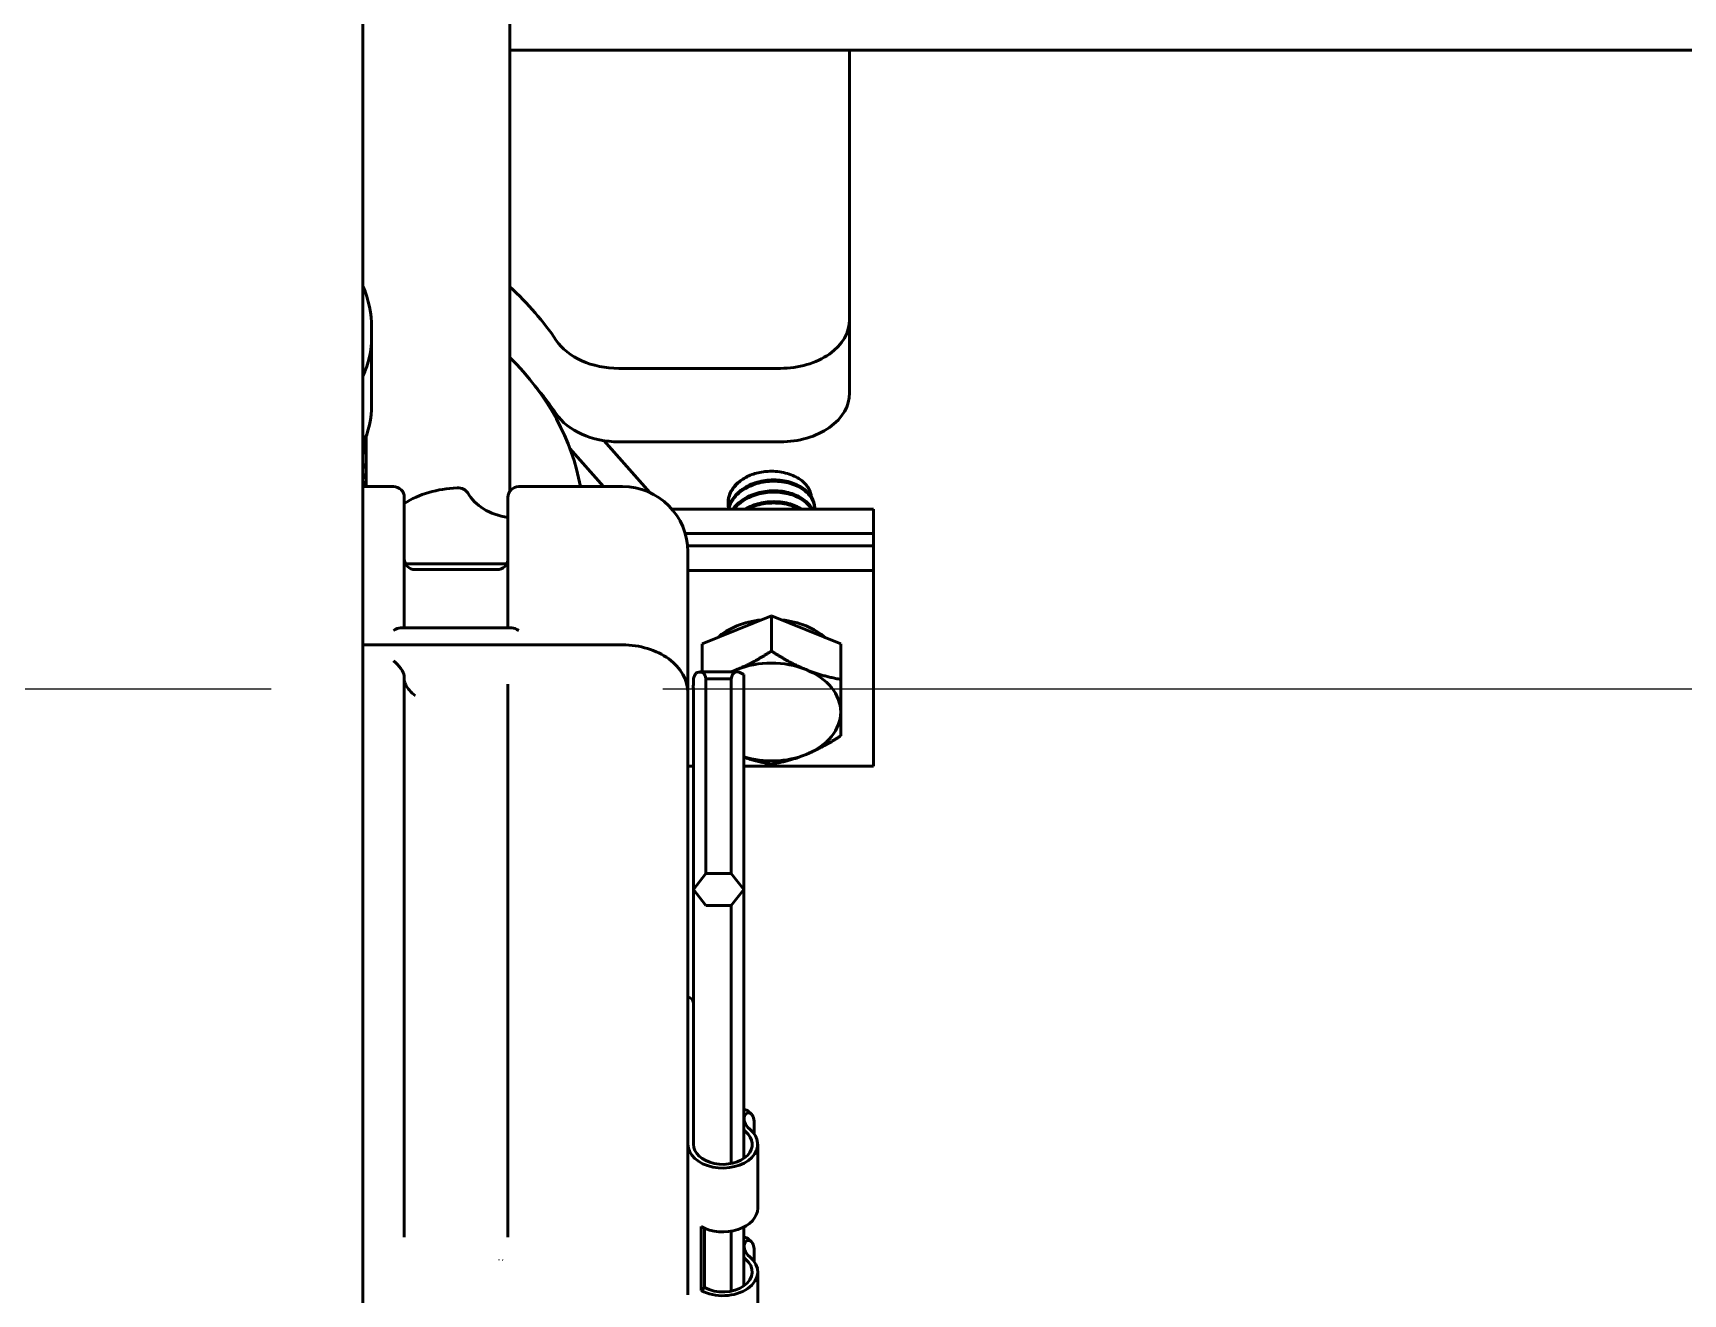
# Model space of a CAD drawing. Header units: inches. Extents: x 11 to 1621, y 11 to 1332.
# Drawn here: x 767.22 to 773.17, y 320.26 to 324.81 of the extents above; entities that cross this region are included whole.
import ezdxf

# ---------------------------------------------------------------- set-up
doc = ezdxf.new("R2010")
doc.units = ezdxf.units.IN
doc.header["$LTSCALE"] = 48
doc.header["$MEASUREMENT"] = 0
doc.linetypes.add('DASHED', pattern=[0.2067, 0.1654, -0.0413])
doc.layers.add('Sketch Geometry (ANSI)', color=7, linetype='Continuous', lineweight=25)
doc.layers.add('Visible (ANSI)', color=7, linetype='Continuous', lineweight=50)

msp = doc.modelspace()

# ---------------------------------------------------------------- linework, layer by layer
at = {"layer": 'Sketch Geometry (ANSI)', "linetype": 'DASHED', "ltscale": 0.713284}
msp.add_line((620.877429, 322.442735), (804.877429, 322.442735), dxfattribs=at)
at = {"layer": 'Visible (ANSI)'}
for p, q in [((768.409929, 334.444962), (768.409929, 303.115962)), ((768.939929, 323.155522), (768.939929, 334.182728)), ((781.252429, 324.748469), (768.939929, 324.748469)), ((770.166643, 324.748469), (770.166643, 323.776197)), ((768.441406, 323.746282), (768.441406, 323.71173)), ((770.166643, 323.776197), (770.166643, 323.511032)), ((768.441406, 323.71173), (768.441406, 323.466986)), ((769.916643, 323.59942), (769.333568, 323.59942)), ((768.421721, 323.320455), (768.409929, 323.320455)), ((768.421721, 323.312594), (768.409929, 323.312594)), ((768.421721, 323.335936), (768.414067, 323.335936)), ((768.421721, 323.344088), (768.417422, 323.344088)), ((768.421721, 323.344088), (768.421721, 323.355468)), ((768.421721, 323.335936), (768.421721, 323.344088)), ((768.421721, 323.320455), (768.421721, 323.335936)), ((768.421721, 323.312594), (768.421721, 323.320455)), ((768.421721, 323.302588), (768.421721, 323.312594)), ((769.278728, 323.172897), (769.157144, 323.310003)), ((769.279465, 323.338444), (769.445524, 323.151185)), ((769.916643, 323.334255), (769.333568, 323.334255)), ((768.421721, 323.302588), (768.409929, 323.302588)), ((768.421721, 323.294727), (768.409929, 323.294727)), ((768.409929, 323.294094), (768.421721, 323.294094)), ((768.409929, 323.251134), (768.421721, 323.251134)), ((768.421721, 323.294727), (768.421721, 323.302588)), ((768.421721, 323.294094), (768.421721, 323.294727)), ((768.421721, 323.294094), (768.421721, 323.251134)), ((768.421721, 323.251134), (768.421721, 323.242692)), ((768.409929, 323.242692), (768.421721, 323.242692)), ((768.409929, 323.215327), (768.421721, 323.215327)), ((768.409929, 323.205878), (768.421721, 323.205878)), ((768.409929, 323.187722), (768.421721, 323.187722)), ((768.421721, 323.242692), (768.421721, 323.215327)), ((768.421721, 323.215327), (768.421721, 323.205878)), ((768.421721, 323.205878), (768.421721, 323.187722)), ((768.421721, 323.18304), (768.421721, 323.187722)), ((768.409929, 323.18304), (768.421721, 323.18304)), ((768.409929, 323.176228), (768.421721, 323.176228)), ((768.519827, 323.172897), (768.409929, 323.172897)), ((768.421721, 323.176228), (768.421721, 323.18304)), ((768.421721, 323.172897), (768.421721, 323.176228)), ((768.559197, 323.133527), (768.559197, 323.087122)), ((768.933212, 323.087122), (768.933212, 323.133527)), ((769.346598, 323.172897), (768.972582, 323.172897)), ((768.559197, 322.662608), (768.559197, 323.087122)), ((768.933212, 323.087122), (768.933212, 322.662608)), ((769.525279, 323.091187), (770.252429, 323.091187)), ((769.727975, 323.110829), (769.727975, 323.115739)), ((770.040475, 323.091187), (770.040475, 323.096097)), ((770.252429, 323.091187), (770.252429, 323.002799)), ((770.252429, 323.002799), (769.573376, 323.002799)), ((769.581799, 322.958604), (770.252429, 322.958604)), ((770.252429, 323.002799), (770.252429, 322.958604)), ((770.252429, 322.958604), (770.252429, 322.870216)), ((768.563963, 322.893575), (768.928446, 322.893575)), ((769.582819, 322.428251), (769.582819, 322.936677)), ((768.893842, 322.872981), (768.598567, 322.872981)), ((770.252429, 322.870216), (769.582819, 322.870216)), ((770.252429, 322.870216), (770.252429, 322.163109)), ((768.545217, 322.662608), (768.947192, 322.662608)), ((769.759225, 322.655614), (769.634225, 322.604583)), ((769.884225, 322.706645), (769.759225, 322.655614)), ((770.009225, 322.655614), (769.884225, 322.706645)), ((769.884225, 322.706645), (769.884225, 322.578803)), ((770.134225, 322.604583), (770.009225, 322.655614)), ((769.346598, 322.601224), (768.409929, 322.601224)), ((769.634225, 322.604583), (769.634225, 322.50338)), ((770.134225, 322.604583), (770.134225, 322.476741)), ((768.559197, 321.999799), (768.559197, 322.487557)), ((769.602425, 322.457515), (769.602425, 322.47444)), ((769.626243, 322.50338), (769.76045, 322.50338)), ((769.647886, 321.775468), (769.647886, 322.478547)), ((769.647886, 322.478547), (769.738807, 322.478547)), ((769.738807, 321.775468), (769.738807, 322.478547)), ((769.784268, 321.717881), (769.784268, 322.494304)), ((768.933212, 322.459278), (768.933212, 321.999799)), ((769.582819, 321.862663), (769.582819, 322.428251)), ((769.602425, 321.717881), (769.602425, 322.444275)), ((769.784346, 322.379009), (769.784346, 320.747539)), ((769.602425, 322.163109), (769.582819, 322.163109)), ((770.252429, 322.163109), (769.784346, 322.163109)), ((768.559197, 321.999799), (768.559197, 321.876395)), ((768.933212, 321.876395), (768.933212, 321.999799)), ((768.559197, 321.325394), (768.559197, 321.876395)), ((768.933212, 321.325394), (768.933212, 321.876395)), ((769.582819, 321.862663), (769.582819, 321.311663)), ((769.602425, 321.717881), (769.647886, 321.775468)), ((769.647886, 321.775468), (769.738807, 321.775468)), ((769.738807, 321.775468), (769.784268, 321.717881)), ((769.647886, 321.660294), (769.602425, 321.717881)), ((769.602504, 321.717781), (769.602504, 320.816688)), ((769.784268, 321.717881), (769.738807, 321.660294)), ((769.738807, 321.660294), (769.647886, 321.660294)), ((769.738886, 320.72901), (769.738886, 321.660394)), ((768.559197, 321.325394), (768.559197, 321.219247)), ((768.933212, 321.219247), (768.933212, 321.325394)), ((769.582819, 321.311663), (769.582819, 320.965027)), ((768.559197, 320.872611), (768.559197, 321.219247)), ((768.933212, 320.872611), (768.933212, 321.219247)), ((769.582819, 320.965027), (769.582819, 320.254865)), ((768.559197, 320.872611), (768.559197, 320.463013)), ((768.933212, 320.463013), (768.933212, 320.872611)), ((769.800577, 320.917794), (769.812244, 320.906846)), ((769.821557, 320.881469), (769.821557, 320.836871)), ((769.602504, 320.798542), (769.602504, 320.816688)), ((769.834787, 320.798542), (769.834787, 320.568194)), ((769.630161, 320.270721), (769.630161, 320.501069)), ((769.642449, 320.281209), (769.642449, 320.495156)), ((769.738886, 320.268315), (769.738886, 320.484759)), ((769.784346, 320.499433), (769.784346, 320.286844)), ((769.812244, 320.446151), (769.800577, 320.457098)), ((769.821557, 320.420774), (769.821557, 320.376175)), ((769.834787, 320.337847), (769.834787, 320.107499)), ((769.642449, 320.281209), (769.630161, 320.270721))]:
    msp.add_line(p, q, dxfattribs=at)
for centre, radius, start, end in [((768.519827, 323.133527), 0.03937, 0, 90), ((768.972582, 323.133527), 0.03937, 90, 180), ((769.346598, 322.936677), 0.23622, 0, 90), ((768.598567, 322.912351), 0.03937, 180, 270), ((768.893842, 322.912351), 0.03937, 270, 0)]:
    msp.add_arc(centre, radius, start, end, dxfattribs=at)
for centre, major_axis, ratio, start_param, end_param in [((767.752429, 323.245867), (-1.5, 0), 0.70710678, 3.5845037, 3.79885681), ((769.916643, 323.776197), (0.25, 0), 0.70710678, 4.71238898, 6.28318531), ((767.752429, 323.71173), (0.688976, 0), 0.68199836, 5.97974543, 6.28318531), ((767.752429, 323.71173), (0.688976, 0), 0.68199836, 5.97974543, 6.28318531), ((769.333568, 323.776197), (-0.25, 0), 0.70710678, 0.44291104, 1.57079633), ((767.752429, 323.046993), (1.453125, 0), 0.70710678, 0.12284157, 0.61425284), ((767.752429, 322.980702), (-1.5, 0), 0.70710678, 3.5845037, 3.69247295), ((769.916643, 323.511032), (0.25, 0), 0.70710678, 4.71238898, 6.28318531), ((767.752429, 323.466986), (0.688976, 0), 0.68199836, 5.97974543, 6.28318531), ((769.333568, 323.511032), (-0.25, 0), 0.70710678, 0.44291104, 1.57079633), ((769.884225, 323.117427), (-0.15625, 0), 0.70710678, 5.22496353, 6.0103617), ((768.76584, 322.937744), (0.314961, 0), 0.7313537, 1.62232569, 2.28642523), ((768.751645, 323.139031), (0.03937, 0), 0.7313537, 0.38293586, 1.62232569), ((768.972582, 323.20412), (-0.198819, 0), 0.7313537, 0.38293586, 1.37145902), ((768.519827, 322.623238), (-0.035704, -0.035704), 0.4646227, 3.57654006, 4.27744158), ((768.972582, 322.623238), (0.035704, -0.035704), 0.4646227, 2.00574373, 2.70664525), ((769.884225, 322.516663), (0.25, 0), 0.70710678, 1.71996981, 2.4688204), ((769.884225, 322.516663), (0.25, 0), 0.70710678, 0.67277226, 1.42162284), ((769.346598, 322.428251), (0.23622, 0), 0.73225389, 0, 1.57079633), ((768.519827, 322.515837), (0.036483, -0.036483), 0.40563811, 0.4349474, 1.95615367), ((769.884225, 322.35889), (0.25, 0), 0.70710678, 1.04719755, 2.0943951), ((768.529593, 322.487736), (0.029599, -0.000624), 0.84424755, 0.01778626, 0.07497594), ((768.598885, 322.473606), (-0.039688, 0.000003), 0.73135201, 0.00005075, 0.10446233), ((769.564397, 322.356912), (0.070107, 0.144664), 0.32686563, 5.84940957, 6.58774847), ((769.822295, 322.356912), (0.070107, -0.144664), 0.32686563, 2.63061223, 3.57536839), ((769.884225, 322.35889), (0.25, 0), 0.70710678, 2.0943951, 2.18477631), ((769.884225, 322.35889), (0.25, 0), 0.70710678, 0, 1.04719755), ((769.59106, 322.44983), (-0.006108, -0.019107), 0.50163191, 1.72101402, 2.13814088), ((769.59106, 322.423166), (-0.009257, -0.027497), 0.23978065, 2.52270588, 2.93983275), ((769.579773, 322.450795), (0.020332, -0.014954), 0.67958779, 0.56064115, 0.76910446), ((769.772981, 322.365583), (-0.009005, -0.019421), 0.35706033, 2.4853531, 2.60313231), ((769.884225, 322.35889), (0.25, 0), 0.70710678, 5.23598776, 6.28318531), ((769.884225, 322.35889), (-0.25, 0), 0.70710678, 1.15981114, 2.0943951), ((769.563134, 321.308698), (0.03937, 0), 0.68199836, 0, 1.04719755), ((769.872582, 320.891176), (-0.086789, 0), 0.68199836, 0.1943989, 0.69236917), ((769.708803, 320.798542), (-0.125984, 0), 0.68199836, 0, 3.83396183), ((769.708803, 320.798542), (0.106299, 0), 0.68199836, 3.14159265, 6.97555448), ((769.872582, 320.891176), (0.106474, 0), 0.68199836, 3.73559573, 3.83396183), ((769.708803, 320.568194), (0.125984, 0), 0.68199836, 4.03825847, 6.28318531), ((769.708803, 320.337847), (0.125984, 0), 0.68199836, 4.03825847, 6.97555448), ((769.872582, 320.43048), (0.106474, 0), 0.68199836, 3.73559573, 3.83396183), ((769.872582, 320.43048), (-0.086789, 0), 0.68199836, 0.1943989, 0.69236917), ((768.76589, 320.384791), (0.133858, 0), 0.7313537, 6.24226407, 6.24229475), ((768.972582, 320.440655), (0.098425, 0), 0.7313537, 4.08239637, 4.08242976), ((769.708803, 320.337847), (0.106299, 0), 0.68199836, 4.03825847, 6.97555448)]:
    msp.add_ellipse(centre, major_axis=major_axis, ratio=ratio, start_param=start_param, end_param=end_param, dxfattribs=at)
for points, knots in [([(768.441406, 323.746282), (768.441406, 323.796778), (768.430669, 323.847174), (768.410249, 323.894717), (768.410089, 323.895087), (768.409929, 323.895457)], [1.570796327, 1.570796327, 1.570796327, 1.570796327, 1.855741474, 1.855741474, 1.85797928, 1.85797928, 1.85797928, 1.85797928]), ([(769.729681, 323.093642), (769.728597, 323.099082), (769.728025, 323.104576), (769.727844, 323.125632), (769.731892, 323.141106), (769.746575, 323.167722), (769.755919, 323.178967), (769.779012, 323.198652), (769.79255, 323.207023), (769.807596, 323.213714)], [37.242676673, 37.242676673, 37.242676673, 37.242676673, 37.2990468, 37.2990468, 37.458200933, 37.458200933, 37.591308785, 37.591308785, 37.722884805, 37.722884805, 37.722884805, 37.722884805]), ([(770.040475, 323.096097), (770.040475, 323.096137), (770.040474, 323.096176), (770.040452, 323.109676), (770.036545, 323.122945), (770.021095, 323.148133), (770.009412, 323.159721), (769.980385, 323.178657), (769.96354, 323.18585), (769.925748, 323.195452), (769.905047, 323.19756), (769.864029, 323.195988), (769.844106, 323.192418), (769.806091, 323.179825), (769.78849, 323.170719), (769.759492, 323.148648), (769.748155, 323.135925), (769.734751, 323.112107), (769.731026, 323.101737), (769.729227, 323.091187)], [1.36333142, 1.36333142, 1.36333142, 1.36333142, 1.36377955, 1.36377955, 1.51777581, 1.51777581, 1.67790388, 1.67790388, 1.83200694, 1.83200694, 1.99226527, 1.99226527, 2.14647595, 2.14647595, 2.30686405, 2.30686405, 2.46118314, 2.46118314, 2.57088233, 2.57088233, 2.57088233, 2.57088233]), ([(769.730207, 323.091188), (769.732209, 323.099951), (769.735549, 323.10856), (769.747973, 323.130779), (769.759274, 323.143523), (769.788201, 323.165637), (769.805762, 323.174764), (769.84373, 323.187421), (769.863648, 323.191028), (769.904656, 323.19267), (769.925352, 323.190599), (769.963178, 323.181072), (769.980057, 323.173908), (770.009152, 323.155033), (770.020874, 323.143474), (770.03643, 323.118325), (770.040394, 323.10506), (770.040474, 323.09146), (770.040475, 323.091324), (770.040475, 323.091187)], [34.85875056, 34.85875056, 34.85875056, 34.85875056, 34.95037047, 34.95037047, 35.10456144, 35.10456144, 35.2646756, 35.2646756, 35.41876401, 35.41876401, 35.57874382, 35.57874382, 35.73273089, 35.73273089, 35.89257552, 35.89257552, 36.04646252, 36.04646252, 36.04802388, 36.04802388, 36.04802388, 36.04802388]), ([(769.807596, 323.213714), (769.822516, 323.219587), (769.838583, 323.223723), (769.868005, 323.227695), (769.885946, 323.228936), (769.926218, 323.224666), (769.944747, 323.219957), (769.976144, 323.206528), (769.990885, 323.19762), (770.013831, 323.17519), (770.021534, 323.163135), (770.027035, 323.145816), (770.028072, 323.140982), (770.028563, 323.135951)], [0.000001, 0.000001, 0.000001, 0.000001, 0.127995969, 0.127995969, 0.226987873, 0.226987873, 0.319293045, 0.319293045, 0.401837214, 0.401837214, 0.476746216, 0.476746216, 0.50357628, 0.50357628, 0.50357628, 0.50357628]), ([(770.031718, 323.091187), (770.030906, 323.092729), (770.030038, 323.094259), (770.021288, 323.108624), (770.00965, 323.120234), (769.980695, 323.139217), (769.963883, 323.146441), (769.926136, 323.156108), (769.905448, 323.158254), (769.864435, 323.156755), (769.844508, 323.153225), (769.806461, 323.140706), (769.78883, 323.131635), (769.7626, 323.111773), (769.753029, 323.101913), (769.745618, 323.091187)], [4.013532579, 4.013532579, 4.013532579, 4.013532579, 4.032390935, 4.032390935, 4.192243635, 4.192243635, 4.345920248, 4.345920248, 4.505652057, 4.505652057, 4.659212949, 4.659212949, 4.818824024, 4.818824024, 4.941684278, 4.941684278, 4.941684278, 4.941684278]), ([(769.749208, 323.091187), (769.75597, 323.099943), (769.764215, 323.108053), (769.788542, 323.126556), (769.806149, 323.135656), (769.844164, 323.148236), (769.864087, 323.151802), (769.905107, 323.153362), (769.925808, 323.151249), (769.963596, 323.141636), (769.980435, 323.134438), (770.009402, 323.115526), (770.02105, 323.103979), (770.028917, 323.091187)], [32.478594579, 32.478594579, 32.478594579, 32.478594579, 32.582471138, 32.582471138, 32.74357256, 32.74357256, 32.898509263, 32.898509263, 33.059545421, 33.059545421, 33.214373029, 33.214373029, 33.374733119, 33.374733119, 33.374733119, 33.374733119]), ([(769.994029, 323.091187), (769.980185, 323.100113), (769.963901, 323.107087), (769.926818, 323.116718), (769.906159, 323.118929), (769.865165, 323.117561), (769.845228, 323.114102), (769.813077, 323.103652), (769.800447, 323.097979), (769.789004, 323.091187)], [6.69767601, 6.69767601, 6.69767601, 6.69767601, 6.8456707, 6.8456707, 7.004441369, 7.004441369, 7.157085759, 7.157085759, 7.26712041, 7.26712041, 7.26712041, 7.26712041]), ([(769.79786, 323.091187), (769.806675, 323.095747), (769.816082, 323.099683), (769.844604, 323.109053), (769.864533, 323.112573), (769.905543, 323.114055), (769.926227, 323.1119), (769.960133, 323.1032), (769.973738, 323.097873), (769.985815, 323.091186)], [30.141012757, 30.141012757, 30.141012757, 30.141012757, 30.22243616, 30.22243616, 30.37649593, 30.37649593, 30.536745816, 30.536745816, 30.659013795, 30.659013795, 30.659013795, 30.659013795]), ([(769.616922, 322.501721), (769.615952, 322.501347), (769.614909, 322.500727), (769.61272, 322.498933), (769.611576, 322.497761), (769.609388, 322.494974), (769.608359, 322.49343), (769.606463, 322.490027), (769.605623, 322.48824), (769.604227, 322.484634), (769.603687, 322.482892), (769.602983, 322.479936), (769.602765, 322.478719), (769.602488, 322.476453), (769.602425, 322.475407), (769.602425, 322.47444)], [-0.102351975, -0.102351975, -0.102351975, -0.102351975, -0.084827681, -0.084827681, -0.067323322, -0.067323322, -0.051465855, -0.051465855, -0.036268721, -0.036268721, -0.021819762, -0.021819762, -0.010803933, -0.010803933, -0.000001, -0.000001, -0.000001, -0.000001]), ([(768.598567, 322.418351), (768.598508, 322.418395), (768.598449, 322.418439), (768.591259, 322.423873), (768.584258, 322.430377), (768.573414, 322.442731), (768.569362, 322.448229), (768.563885, 322.457455), (768.561961, 322.461433), (768.560093, 322.467101), (768.559654, 322.468901), (768.559413, 322.470582)], [-0.368006772, -0.368006772, -0.368006772, -0.368006772, -0.367494929, -0.367494929, -0.305266782, -0.305266782, -0.256991442, -0.256991442, -0.22105202, -0.22105202, -0.203066707, -0.203066707, -0.203066707, -0.203066707]), ([(769.784347, 320.922752), (769.784834, 320.922864), (769.78532, 320.922951), (769.788815, 320.92341), (769.791941, 320.922942), (769.796897, 320.920732), (769.798826, 320.919433), (769.800576, 320.917792)], [-0.7192663687, -0.7192663687, -0.7192663687, -0.7192663687, -0.7116901018, -0.7116901018, -0.6643040481, -0.6643040481, -0.6316384062, -0.6316384062, -0.6316384062, -0.6316384062]), ([(769.787428, 320.879742), (769.785345, 320.887014), (769.785339, 320.894215), (769.788028, 320.90276), (769.789598, 320.905596), (769.793678, 320.909737), (769.796172, 320.911027), (769.801305, 320.912022), (769.804203, 320.911651), (769.809735, 320.909181), (769.812364, 320.907085), (769.818985, 320.898769), (769.821557, 320.890489), (769.821557, 320.881469)], [0.535423144, 0.535423144, 0.535423144, 0.535423144, 0.613950689, 0.613950689, 0.656421334, 0.656421334, 0.69889198, 0.69889198, 0.745884717, 0.745884717, 0.792877455, 0.792877455, 0.88686293, 0.88686293, 0.88686293, 0.88686293]), ([(769.784347, 320.462057), (769.784834, 320.462168), (769.78532, 320.462256), (769.788815, 320.462715), (769.791941, 320.462247), (769.796897, 320.460037), (769.798826, 320.458738), (769.800576, 320.457097)], [0.3250254056, 0.3250254056, 0.3250254056, 0.3250254056, 0.3326016725, 0.3326016725, 0.3799877262, 0.3799877262, 0.4126533681, 0.4126533681, 0.4126533681, 0.4126533681]), ([(769.787428, 320.419046), (769.78729, 320.419527), (769.787159, 320.420006), (769.784777, 320.429438), (769.78576, 320.438169), (769.790719, 320.446305), (769.792816, 320.448397), (769.797654, 320.450875), (769.800375, 320.451254), (769.807687, 320.450247), (769.81268, 320.446827), (769.819647, 320.435951), (769.821557, 320.428563), (769.821557, 320.420774)], [0.093019394, 0.093019394, 0.093019394, 0.093019394, 0.09827869, 0.09827869, 0.196557379, 0.196557379, 0.23881093, 0.23881093, 0.281064481, 0.281064481, 0.362224364, 0.362224364, 0.443384246, 0.443384246, 0.443384246, 0.443384246])]:
    msp.add_open_spline(points, degree=3, knots=knots, dxfattribs=at)
for points in [[(769.733754, 323.147198), (769.729915, 323.136916), (769.727974, 323.126347), (769.727975, 323.115743)], [(769.617098, 322.50179), (769.617039, 322.501767), (769.61698, 322.501743), (769.616922, 322.501721)]]:
    msp.add_open_spline(points, degree=3, dxfattribs=at)
for points, weights in [([(769.759225, 322.511983), (769.817237, 322.535666), (769.884225, 322.578803)], [1.84002759393, 1.84002759393, 1.70791955648]), ([(769.884225, 322.578803), (769.951212, 322.535666), (770.009225, 322.511983)], [1.70791955648, 1.84002759393, 1.84002759393]), ([(769.736817, 322.50338), (769.748051, 322.507421), (769.759225, 322.511983)], [1.8351265316, 1.84002759393, 1.84002759393]), ([(770.009225, 322.511983), (770.067237, 322.488299), (770.134225, 322.476741)], [1.84002759393, 1.84002759393, 1.70791955648]), ([(770.134225, 322.476741), (770.134225, 322.406257), (770.134225, 322.35889)], [1.70791955648, 1.84002759393, 1.84002759393]), ([(770.134225, 322.35889), (770.134225, 322.311522), (770.134225, 322.272617)], [1.84002759393, 1.84002759393, 1.70791955648]), ([(770.134225, 322.272617), (770.067237, 322.22948), (770.009225, 322.205796)], [1.70791955648, 1.84002759393, 1.84002759393]), ([(769.884225, 322.170554), (769.830866, 322.179761), (769.784346, 322.196225)], [1.70791955648, 1.81151918456, 1.83387558819]), ([(770.009225, 322.205796), (769.951212, 322.182113), (769.884225, 322.170554)], [1.84002759393, 1.84002759393, 1.70791955648])]:
    msp.add_rational_spline(points, weights, degree=2, dxfattribs=at)

doc.saveas('drawing.dxf')
